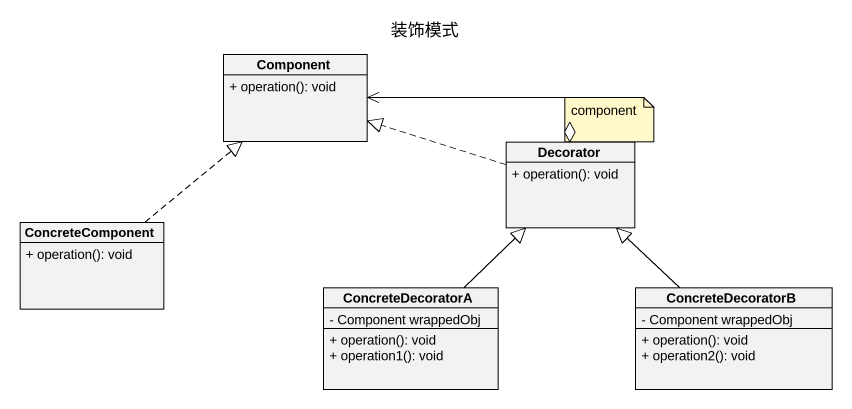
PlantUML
@startuml
title 装饰模式
hide circle
hide empty members
skinparam classAttributeIconSize 0
class "Component" as Component_ {
  + operation(): void
}
class Decorator {
  + operation(): void
}
class ConcreteComponent {
  + operation(): void
}
class ConcreteDecoratorA {
  - Component wrappedObj
  + operation(): void
  + operation1(): void
}
class ConcreteDecoratorB {
  - Component wrappedObj
  + operation(): void
  + operation2(): void
}
Component_ <-right-o Decorator
Decorator .left.|> Component_
ConcreteComponent .up.|> Component_
ConcreteDecoratorA -up-|> Decorator
ConcreteDecoratorB -up-|> Decorator
note as N1
  component
end note
@enduml
